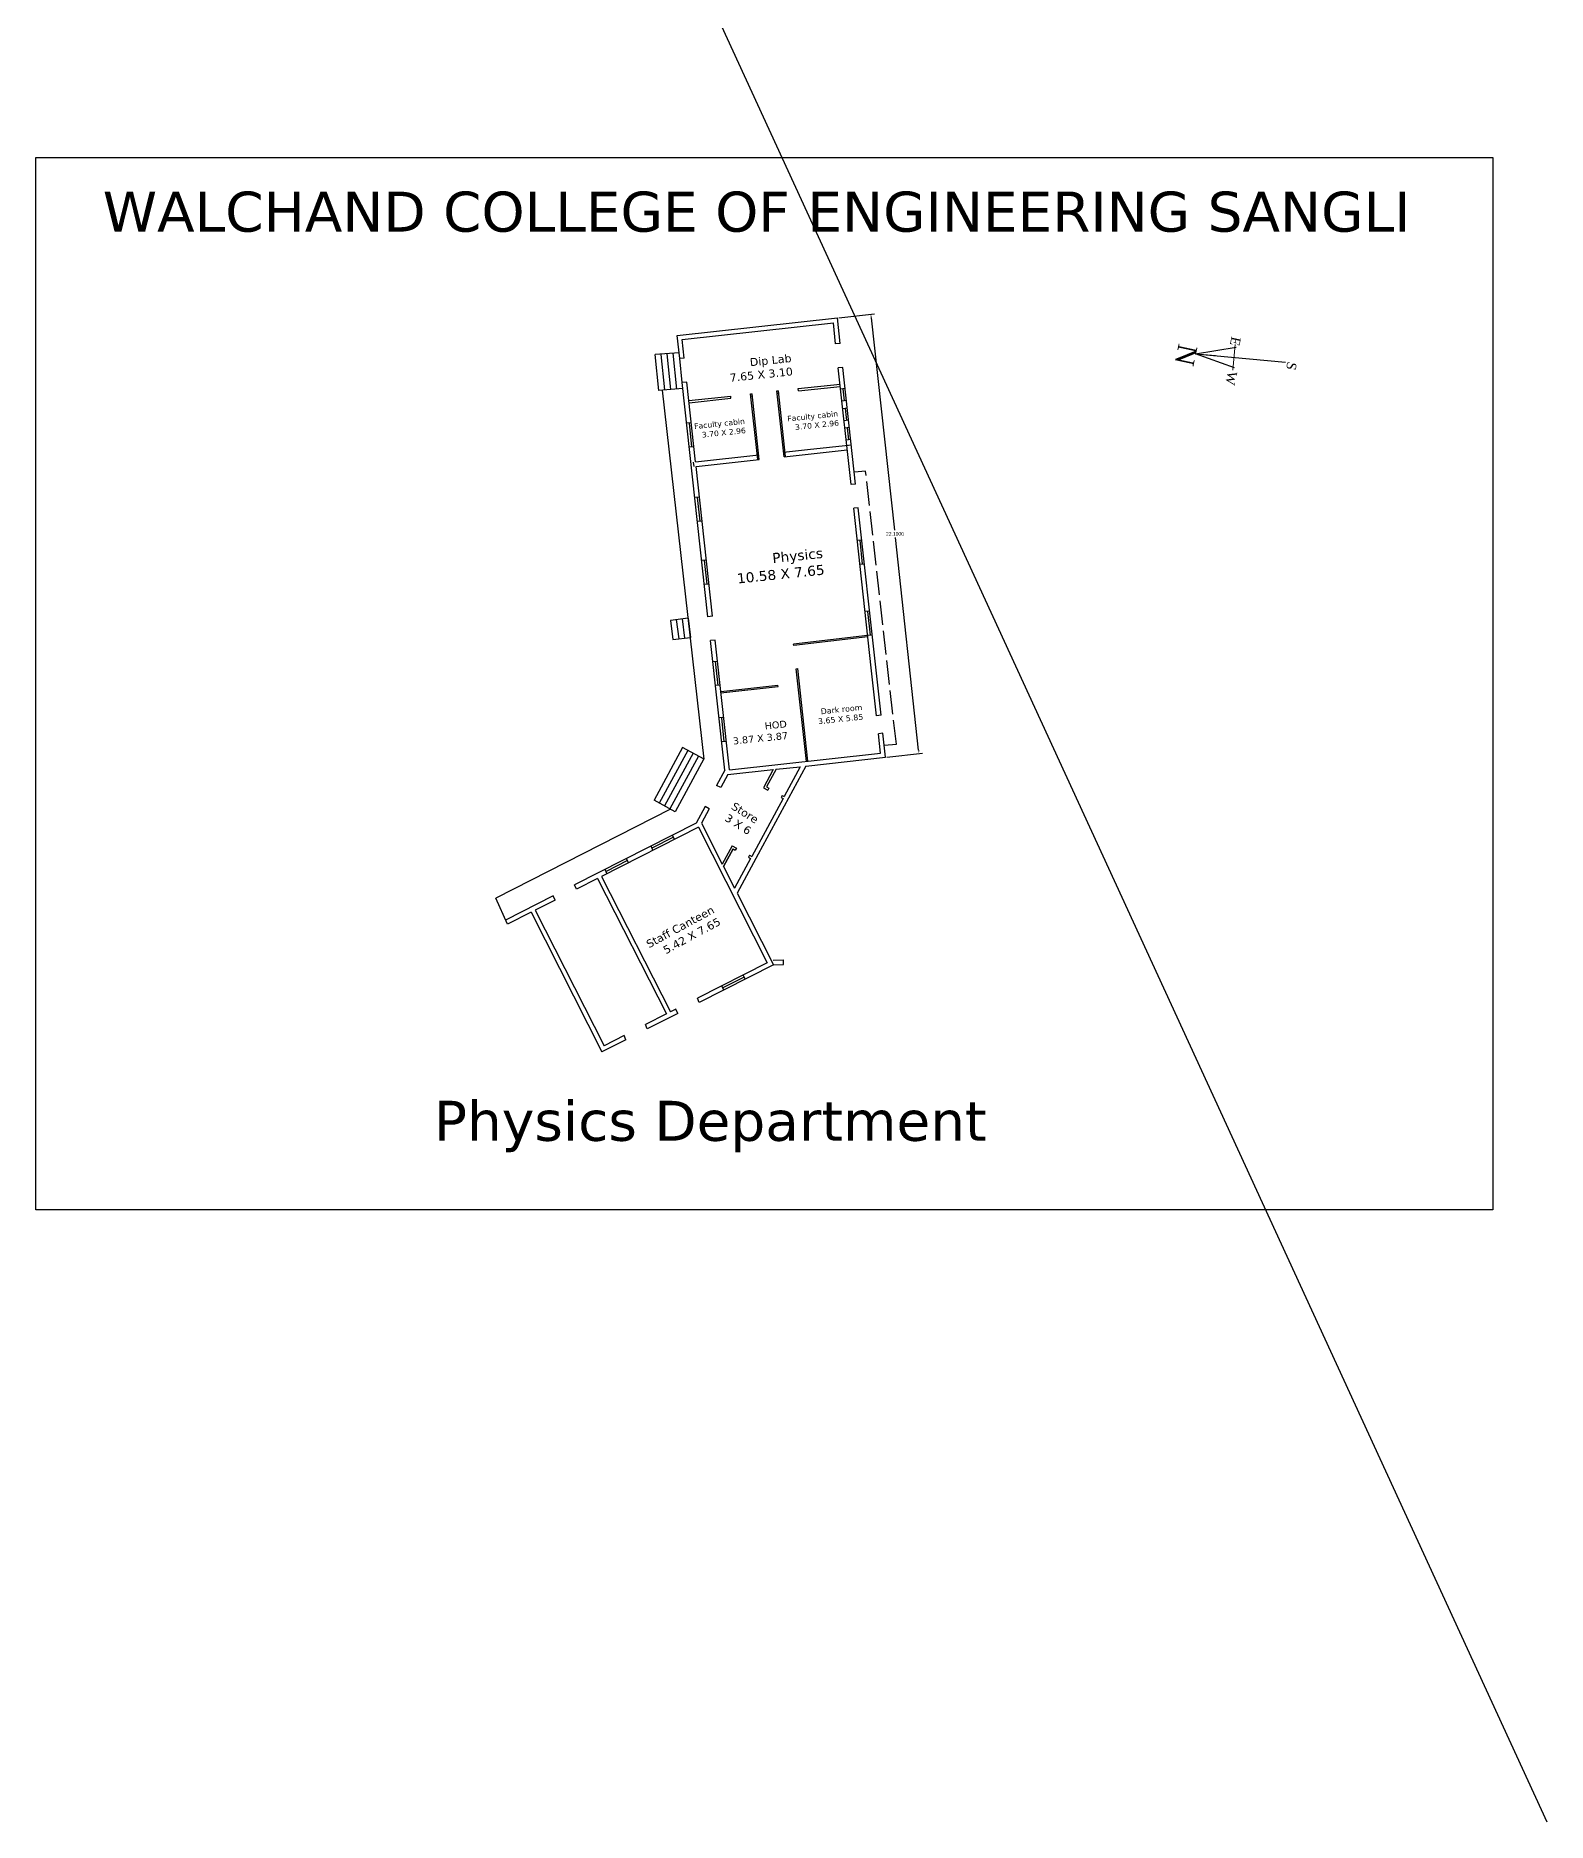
# Model space of a CAD drawing. Header units: inches. Extents: x 23 to 359, y -50 to 144.
# Drawn here: x 107.5 to 183, y -34.9 to 54.4 of the extents above; entities that cross this region are included whole.
import ezdxf

# ---------------------------------------------------------------- set-up
doc = ezdxf.new("R2010")
doc.units = ezdxf.units.IN
doc.header["$MEASUREMENT"] = 0
doc.linetypes.add('ACAD_ISO02W100', pattern=[15, 12, -3])
doc.layers.add('WALL', color=7, linetype='Continuous', lineweight=30)
doc.layers.add('window', color=7, linetype='Continuous', lineweight=13)
doc.styles.add('PRASAD', font='arial.ttf')
doc.dimstyles.get("Standard").update_dxf_attribs({"dimtxt": 0.18, "dimasz": 0.18, "dimexe": 0.18, "dimexo": 0.0625, "dimgap": 0.09, "dimtad": 0, "dimtih": 1, "dimtoh": 1, "dimdec": 4, "dimzin": 0, "dimdsep": 46, "dimtxsty": 'Standard', "dimcen": 0.09, "dimadec": 0, "dimazin": 0, "dimtfac": 1, "dimtdec": 4, "dimtofl": 0, "dimtmove": 0, "dimatfit": 3, "dimfxl": 1, "dimtolj": 1, "dimtzin": 0, "dimarcsym": 0})

# ---------------------------------------------------------------- blocks, each defined once
blk = doc.blocks.new('*D11')
at = {"color": 0, "lineweight": -2}
for p, q in [((147.621, 40.272), (149.409, 40.468)), ((149.25, 40.27), (150.415, 29.644)), ((151.619, 18.659), (150.455, 29.284)), ((150.03, 18.304), (151.818, 18.5))]:
    blk.add_line(p, q, dxfattribs=at)
at = {"color": 0}
for points in [[(149.28, 40.273), (149.22, 40.266), (149.231, 40.449)], [(151.649, 18.662), (151.59, 18.656), (151.639, 18.48)]]:
    blk.add_solid(points, dxfattribs=at)
at = {"layer": 'Defpoints', "color": 0}
for p in [(147.559, 40.265), (149.231, 40.449), (149.968, 18.297)]:
    blk.add_point(p, dxfattribs=at)
at = {"color": 0, "insert": (150.435, 29.464), "char_height": 0.18, "attachment_point": 5}
blk.add_mtext('\\A1;22.1000', dxfattribs=at)

msp = doc.modelspace()

# ---------------------------------------------------------------- linework, layer by layer
for p, q in [((183.03655, -34.93435), (134.09477, 71.58195)), ((139.54703, 39.38697), (147.55902, 40.26536)), ((147.69979, 38.98144), (147.55902, 40.26536)), ((139.67444, 38.22482), (139.54703, 39.38697)), ((139.80073, 39.18341), (147.35546, 40.01167)), ((147.47035, 38.96369), (147.35546, 40.01167)), ((139.64173, 38.52318), (138.45446, 38.43134)), ((138.64115, 36.6404), (138.45446, 38.43134)), ((138.94036, 36.66355), (138.75616, 38.43061)), ((139.23958, 36.68669), (139.05454, 38.46171)), ((139.53962, 36.70188), (139.35292, 38.49282)), ((139.90388, 38.24256), (139.80073, 39.18341)), ((139.88074, 38.54167), (139.87117, 38.54093)), ((147.69979, 38.98144), (147.47035, 38.96369)), ((139.90388, 38.24256), (139.67444, 38.22482)), ((139.80529, 37.03135), (139.67444, 38.22482)), ((147.83063, 37.78798), (147.6012, 37.77023)), ((148.24055, 31.9386), (147.6012, 37.77023)), ((148.46998, 31.95635), (147.83063, 37.78798)), ((139.838, 36.73299), (138.64115, 36.6404)), ((140.89315, 18.20819), (138.82171, 36.65437)), ((140.03472, 37.0491), (139.80529, 37.03135)), ((141.08852, 25.32679), (139.80529, 37.03135)), ((140.47096, 33.07004), (140.03472, 37.0491)), ((144.53449, 36.60897), (144.60904, 36.61714)), ((144.96923, 33.33182), (144.60904, 36.61714)), ((145.60309, 36.72612), (147.69058, 36.95498)), ((145.61562, 36.61181), (145.60309, 36.72612)), ((145.61562, 36.61181), (147.70311, 36.84067)), ((147.94722, 36.72454), (147.71933, 36.69272)), ((147.83695, 36.70915), (147.90272, 36.11251)), ((140.13585, 36.12672), (142.22334, 36.35558)), ((140.14838, 36.01241), (142.23587, 36.24127)), ((142.23587, 36.24127), (142.22334, 36.35558)), ((143.21738, 36.46456), (143.29194, 36.47274)), ((143.57757, 33.17925), (143.21738, 36.46456)), ((143.22992, 36.35025), (143.30447, 36.35842)), ((143.65212, 33.18742), (143.29194, 36.47274)), ((144.89467, 33.32365), (144.53449, 36.60897)), ((144.54702, 36.49465), (144.62158, 36.50282)), ((148.01264, 36.12786), (147.78475, 36.09604)), ((148.05378, 35.75262), (147.82589, 35.7208)), ((147.94407, 35.7373), (148.00984, 35.14067)), ((140.25814, 35.01124), (140.02871, 34.9935)), ((140.1413, 35.00221), (140.27228, 33.80875)), ((148.1192, 35.15594), (147.89131, 35.12412)), ((148.16022, 34.78173), (147.93233, 34.74991)), ((148.22564, 34.18505), (147.99775, 34.15323)), ((148.05108, 34.76649), (148.11685, 34.16986)), ((140.38899, 33.81778), (140.15955, 33.80003)), ((140.35475, 33.0573), (140.37984, 32.82867)), ((140.47096, 33.07004), (143.62705, 33.41605)), ((140.49603, 32.84141), (143.65212, 33.18742)), ((144.86961, 33.55228), (146.05784, 33.68255)), ((144.89467, 33.32365), (148.05076, 33.66967)), ((146.05784, 33.68255), (148.25433, 33.92336)), ((141.31795, 25.34453), (140.49603, 32.84141)), ((140.665, 31.30016), (140.43557, 31.28241)), ((140.54858, 31.29116), (140.67956, 30.0977)), ((148.46998, 31.95635), (148.24055, 31.9386)), ((148.60083, 30.76288), (148.37139, 30.74513)), ((149.24489, 22.77776), (148.37139, 30.74513)), ((149.47433, 22.79551), (148.60083, 30.76288)), ((140.79585, 30.1067), (140.56642, 30.08895)), ((148.77746, 29.15176), (148.54803, 29.13401)), ((148.67088, 29.14351), (148.80243, 27.9501)), ((141.01047, 28.14912), (140.78104, 28.13138)), ((140.8944, 28.14015), (141.02538, 26.94669)), ((148.90831, 27.95829), (148.67887, 27.94054)), ((141.14131, 26.95566), (140.91188, 26.93791)), ((140.10232, 25.2505), (139.20895, 25.14149)), ((139.20895, 25.14149), (139.32644, 24.17856)), ((139.20895, 25.14149), (139.32644, 24.17856)), ((139.50674, 25.17783), (139.62423, 24.2149)), ((139.80453, 25.21416), (139.92202, 24.25123)), ((140.10232, 25.2505), (140.21982, 24.28757)), ((141.31795, 25.34453), (141.08852, 25.32679)), ((149.16685, 25.6001), (148.93741, 25.58235)), ((149.06235, 25.59201), (149.1939, 24.3986)), ((139.32644, 24.17856), (140.21982, 24.28757)), ((141.44879, 24.15107), (141.21936, 24.13332)), ((141.93046, 17.64723), (141.21936, 24.13332)), ((142.15909, 17.6723), (141.44879, 24.15107)), ((149.06826, 24.38889), (145.3682, 23.95784)), ((149.07694, 24.31439), (145.37637, 23.88329)), ((149.29769, 24.40663), (149.06826, 24.38889)), ((145.37637, 23.88329), (145.3682, 23.95784)), ((141.56502, 23.09091), (141.33559, 23.07316)), ((141.44952, 23.08198), (141.5805, 21.88852)), ((145.5037, 22.72188), (145.57825, 22.73005)), ((146.01101, 18.0946), (145.5037, 22.72188)), ((146.08556, 18.10278), (145.57825, 22.73005)), ((149.50864, 20.37204), (149.22952, 22.918)), ((149.7373, 20.39684), (149.47433, 22.79551)), ((141.69587, 21.89745), (141.46644, 21.8797)), ((141.72916, 21.5938), (144.58703, 21.90712)), ((141.73733, 21.51925), (144.59521, 21.83257)), ((144.59521, 21.83257), (144.58703, 21.90712)), ((141.8725, 20.28632), (141.64307, 20.26857)), ((141.75732, 20.27741), (141.8883, 19.08396)), ((149.73782, 20.3969), (149.50864, 20.37204)), ((139.81938, 18.78886), (138.39234, 16.15001)), ((140.89315, 18.20819), (139.81938, 18.78886)), ((142.00335, 19.09286), (141.77392, 19.07511)), ((149.83487, 19.50214), (149.60673, 19.4774)), ((149.71382, 18.50056), (149.60673, 19.4774)), ((149.96752, 18.297), (149.83487, 19.50214)), ((149.9012, 18.89957), (150.50393, 18.96191)), ((140.08326, 18.64616), (138.65622, 16.00731)), ((140.34715, 18.50346), (138.92011, 15.8646)), ((140.61103, 18.36075), (139.18399, 15.7219)), ((140.87492, 18.21805), (139.44788, 15.57919)), ((142.15909, 17.6723), (149.71382, 18.50056)), ((145.97888, 17.8597), (149.96752, 18.297)), ((141.93046, 17.64723), (141.52324, 16.89421)), ((142.07541, 17.43175), (141.72555, 16.7848)), ((142.07541, 17.43175), (144.35344, 17.6815)), ((145.97888, 17.8597), (143.60048, 13.46161)), ((144.35344, 17.6815), (143.86088, 16.77066)), ((144.49242, 17.69673), (144.01674, 16.81712)), ((144.49242, 17.69673), (144.01674, 16.81712)), ((144.49242, 17.69673), (145.70093, 17.82923)), ((145.70093, 17.82923), (144.89636, 16.34144)), ((139.44788, 15.57919), (138.39234, 16.15001)), ((141.72555, 16.7848), (141.52324, 16.89421)), ((144.84166, 16.24028), (143.27456, 13.34244)), ((143.86088, 16.77066), (144.08187, 16.65115)), ((144.01674, 16.81712), (144.13658, 16.75231)), ((144.13658, 16.75231), (144.08187, 16.65115)), ((144.79629, 16.39555), (144.74159, 16.29439)), ((144.74159, 16.29439), (144.84166, 16.24028)), ((144.79629, 16.39555), (144.89636, 16.34144)), ((139.22015, 15.70235), (130.48038, 11.26147)), ((140.95242, 15.83866), (140.50342, 15.00838)), ((141.15473, 15.72926), (140.7631, 15.00505)), ((141.15473, 15.72926), (140.95242, 15.83866)), ((140.50342, 15.00838), (134.42176, 11.91815)), ((140.60761, 14.80333), (135.77562, 12.34808)), ((139.36117, 14.29852), (138.29001, 13.75451)), ((139.40814, 14.19385), (139.31386, 14.40394)), ((140.60761, 14.80333), (144.05039, 8.02784)), ((140.7631, 15.00505), (141.80123, 12.96199)), ((138.33708, 13.64962), (138.2428, 13.8597)), ((142.29379, 13.87282), (141.80123, 12.96199)), ((142.34024, 13.71696), (141.86456, 12.83734)), ((141.86456, 12.83734), (142.34024, 13.71696)), ((142.29379, 13.87282), (142.50783, 13.75708)), ((142.34024, 13.71696), (142.45312, 13.65592)), ((142.50783, 13.75708), (142.45312, 13.65592)), ((143.60048, 13.46161), (142.54196, 11.5042)), ((143.16754, 13.40032), (143.11284, 13.29916)), ((143.16754, 13.40032), (143.27456, 13.34244)), ((136.0413, 12.48308), (135.94702, 12.69317)), ((137.06518, 13.13246), (135.99402, 12.58844)), ((137.11236, 13.02732), (137.01808, 13.2374)), ((141.86456, 12.83734), (142.41529, 11.75349)), ((143.21986, 13.24128), (142.41529, 11.75349)), ((143.11284, 13.29916), (143.21986, 13.24128)), ((134.51604, 11.70807), (134.42176, 11.91815)), ((135.57057, 12.2439), (134.51604, 11.70807)), ((135.57057, 12.2439), (139.01335, 5.4684)), ((135.77562, 12.34808), (139.2184, 5.57259)), ((131.06656, 9.95531), (130.48038, 11.26147)), ((133.3507, 11.37392), (130.97228, 10.16539)), ((133.44498, 11.16384), (132.45028, 10.6584)), ((133.44498, 11.16384), (133.3507, 11.37392)), ((142.54196, 11.5042), (144.35963, 7.92698)), ((132.24523, 10.55422), (131.06656, 9.95531)), ((132.24523, 10.55422), (135.7922, 3.57368)), ((132.45028, 10.6584), (135.89306, 3.88291)), ((144.35513, 8.15694), (144.86717, 8.16694)), ((144.86791, 7.93691), (144.86717, 8.16694)), ((144.05039, 8.02784), (140.55933, 6.25395)), ((144.35963, 7.92698), (140.65361, 6.04387)), ((142.90329, 7.31311), (141.83205, 6.76929)), ((142.94939, 7.21041), (142.85511, 7.42049)), ((144.35963, 7.92698), (144.86791, 7.93691)), ((140.65361, 6.04387), (140.55933, 6.25395)), ((141.87833, 6.66618), (141.78404, 6.87626)), ((139.01335, 5.4684), (137.96301, 4.9347)), ((139.58254, 5.49964), (138.05729, 4.72462)), ((139.48826, 5.70972), (139.2184, 5.57259)), ((139.58254, 5.49964), (139.48826, 5.70972)), ((138.05729, 4.72462), (137.96301, 4.9347)), ((136.98623, 4.18039), (135.7922, 3.57368)), ((136.89194, 4.39047), (135.89306, 3.88291)), ((136.98623, 4.18039), (136.89194, 4.39047))]:
    msp.add_line(p, q)
at = {"linetype": 'ACAD_ISO02W100', "ltscale": 0.1}
for p, q in [((148.96495, 32.59672), (148.40942, 32.54406)), ((150.50393, 18.96191), (148.96495, 32.59672))]:
    msp.add_line(p, q, dxfattribs=at)
msp.add_lwpolyline([(107.49044, 48.28215), (180.32281, 48.28215), (180.32281, -4.31432), (107.49044, -4.31432)], close=True)
at = {"layer": 'window'}
msp.add_line((167.3196, 37.6535), (167.43708, 38.92457), dxfattribs=at)

# ---------------------------------------------------------------- texts
at = {"char_height": 2, "width": 174.942963, "attachment_point": 1}
for s, insert in [('{\\fVerdana|b0|i0|c0|p34;WALCHAND COLLEGE OF ENGINEERING SANGLI}', (110.84104, 46.57276)), ('{\\fVerdana|b0|i0|c0|p34;Physics Department}', (127.39231, 1.12845))]:
    msp.add_mtext(s, dxfattribs=dict(at, insert=insert))
at = {"attachment_point": 3}
for s, insert, char_height, width, rotation in [('{\\fVerdana|b0|i0|c0|p34;Dip Lab\\P7.65 X 3.10}', (145.23648, 38.45689), 0.4, 5.3210924, 5.9381567), ('{\\fVerdana|b0|i0|c0|p34;Faculty cabin\\P3.70 X 2.96}', (142.91453, 35.24402), 0.2785079, 3.7049155, 5.9381567), ('{\\fVerdana|b0|i0|c0|p34;Faculty cabin\\P3.70 X 2.96}', (147.57002, 35.62176), 0.2785079, 3.7049155, 5.9381567), ('{\\fVerdana|b0|i0|c0|p34;Physics\\P10.58 X 7.65}', (146.80191, 28.76348), 0.5, 5.3210924, 5.9381567), ('{\\fVerdana|b0|i0|c0|p34;Dark room\\P3.65 X 5.85}', (148.784, 20.94663), 0.2867512, 3.8145746, 5.9381567), ('{\\fVerdana|b0|i0|c0|p34;HOD\\P3.87 X 3.87}', (145.00708, 20.14751), 0.3493277, 4.6470119, 5.9381567), ('{\\fVerdana|b0|i0|c0|p34;Store\\P3 X 6}', (143.66264, 15.30416), 0.4, 5.3210924, 327.8325026), ('{\\fVerdana|b0|i0|c0|p34;Staff Canteen\\P5.42 X 7.65}', (141.25873, 10.89673), 0.4, 5.3210924, 28.5196597)]:
    msp.add_mtext(s, dxfattribs=dict(at, insert=insert, char_height=char_height, width=width, rotation=rotation))
at = {"layer": 'WALL', "insert": (170.53034, 37.99828), "char_height": 0.4786827, "width": 1.2082117, "attachment_point": 1, "rotation": 257.8474869, "style": 'PRASAD'}
msp.add_mtext('{\\fTimes New Roman|b0|i0|c0|p18;S}', dxfattribs=at)
at = {"layer": 'window', "attachment_point": 1, "rotation": 257.8474869, "style": 'PRASAD'}
for s, insert, char_height, width in [('{\\fTimes New Roman|b0|i0|c0|p18;E}', (167.73286, 39.25527), 0.4786827, 1.2082117), ('{\\fTimes New Roman|b0|i0|c0|p18;N}', (165.56117, 38.81622), 0.9573654, 2.4164234), ('{\\fTimes New Roman|b0|i0|c0|p18;W}', (167.54494, 37.52875), 0.4786827, 1.2082117)]:
    msp.add_mtext(s, dxfattribs=dict(at, insert=insert, char_height=char_height, width=width))

# ---------------------------------------------------------------- dimensions: what is measured, and where the dimension line sits
dim = msp.add_aligned_dim(p1=(149.96752, 18.297), p2=(147.55902, 40.26536), distance=-1.68152, dimstyle='Standard')
dim.commit()
dim.dimension.update_dxf_attribs({"geometry": '*D11', "text_midpoint": (150.43477, 29.46443)})

# ---------------------------------------------------------------- leaders
at = {"layer": 'window'}
msp.add_leader([(165.45408, 38.46688), (169.95381, 38.051)], dimstyle='Standard', override={"dimasz": 2, "dimgap": 1, "dimtad": 0, "dimldrblk": 'Open30'}, dxfattribs=at)

doc.saveas('drawing.dxf')
